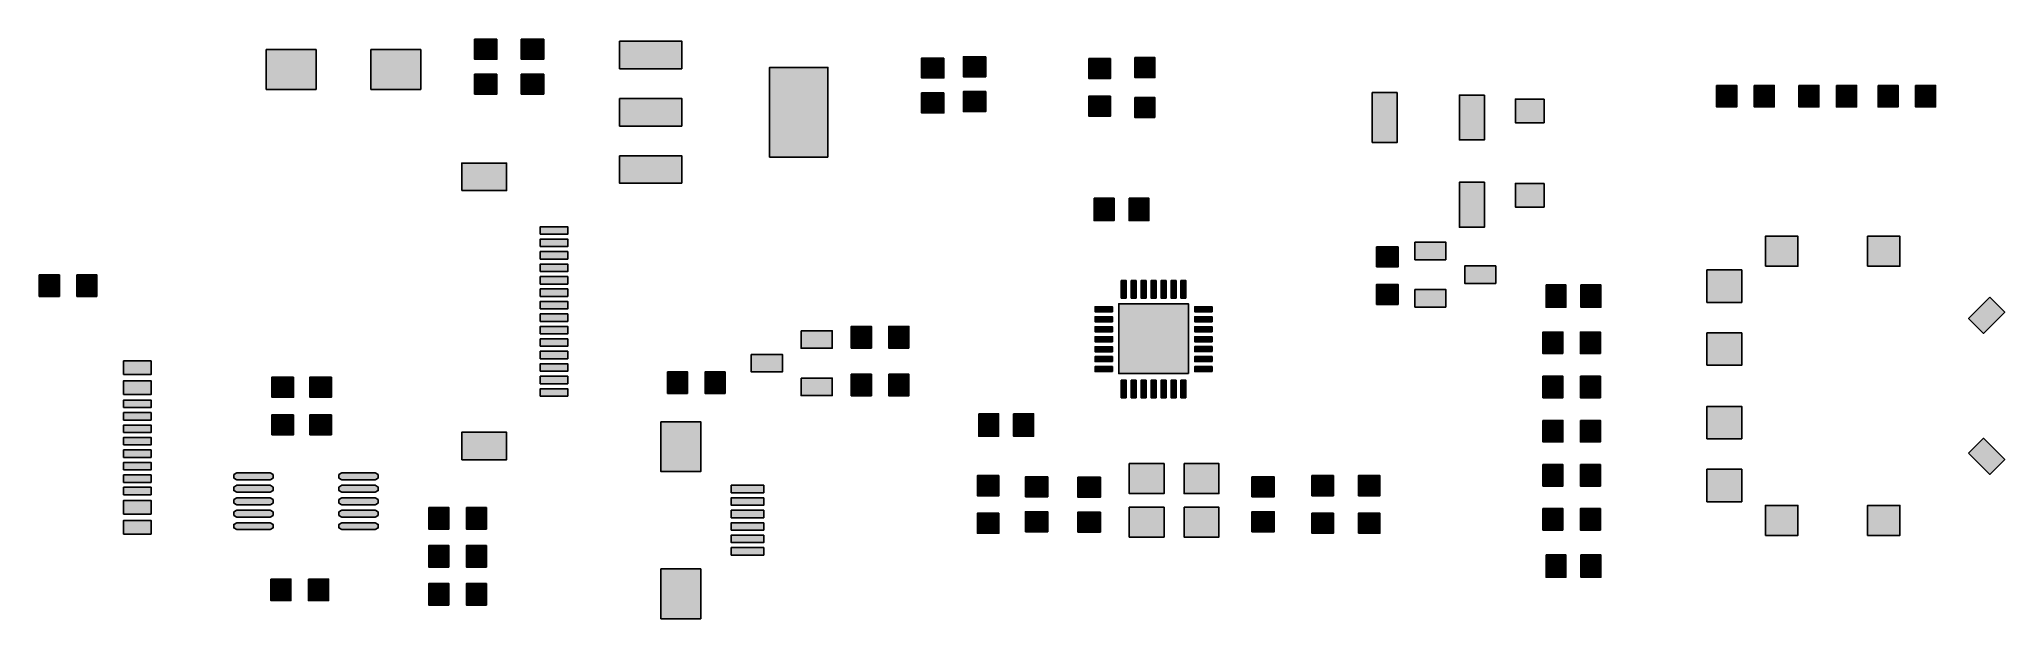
# Model space of a CAD drawing. Header units: millimetres. Extents: x 1.7 to 80.6, y -28.1 to -4.8.
import ezdxf

# ---------------------------------------------------------------- set-up
doc = ezdxf.new("R2010")
doc.units = ezdxf.units.MM
doc.layers.add('Bottom Layer', color=7, linetype='Continuous', true_color=0x0000ff)

msp = doc.modelspace()

# ---------------------------------------------------------------- hatches: boundary and pattern name
at = {"layer": 'Bottom Layer'}
for points in [[(10.85, -5.245), (10.85, -6.838), (12.85, -6.838), (12.85, -5.245)], [(15.05, -5.245), (15.05, -6.838), (17.05, -6.838), (17.05, -5.245)], [(20.112, -4.83), (19.212, -4.83), (19.212, -5.63), (20.112, -5.63)], [(21.989, -4.83), (21.089, -4.83), (21.089, -5.63), (21.989, -5.63)], [(27.534, -6.009), (27.534, -4.909), (25.034, -4.909), (25.034, -6.009)], [(20.112, -6.231), (19.212, -6.231), (19.212, -7.031), (20.112, -7.031)], [(21.989, -6.231), (21.089, -6.231), (21.089, -7.031), (21.989, -7.031)], [(33.394, -9.559), (33.394, -5.959), (31.054, -5.959), (31.054, -9.559)], [(38.054, -5.582), (37.154, -5.582), (37.154, -6.382), (38.054, -6.382)], [(39.734, -5.531), (38.834, -5.531), (38.834, -6.331), (39.734, -6.331)], [(44.736, -5.602), (43.872, -5.602), (43.872, -6.409), (44.736, -6.409)], [(45.722, -5.563), (45.722, -6.363), (46.522, -6.363), (46.522, -5.563)], [(38.054, -6.982), (37.154, -6.982), (37.154, -7.782), (38.054, -7.782)], [(39.734, -6.931), (38.834, -6.931), (38.834, -7.731), (39.734, -7.731)], [(56.25, -6.969), (55.25, -6.969), (55.25, -8.969), (56.25, -8.969)], [(59.75, -7.069), (58.75, -7.069), (58.75, -8.869), (59.75, -8.869)], [(69.075, -6.68), (69.075, -7.544), (69.881, -7.544), (69.881, -6.68)], [(70.581, -6.68), (70.581, -7.544), (71.388, -7.544), (71.388, -6.68)], [(72.377, -6.68), (72.377, -7.544), (73.183, -7.544), (73.183, -6.68)], [(73.883, -6.68), (73.883, -7.544), (74.69, -7.544), (74.69, -6.68)], [(75.552, -6.68), (75.552, -7.544), (76.358, -7.544), (76.358, -6.68)], [(77.058, -6.68), (77.058, -7.544), (77.865, -7.544), (77.865, -6.68)], [(27.534, -8.309), (27.534, -7.209), (25.034, -7.209), (25.034, -8.309)], [(44.736, -7.109), (43.872, -7.109), (43.872, -7.915), (44.736, -7.915)], [(45.715, -7.163), (45.715, -7.963), (46.515, -7.963), (46.515, -7.163)], [(62.145, -7.23), (60.995, -7.23), (60.995, -8.18), (62.145, -8.18)], [(18.7, -10.9), (20.5, -10.9), (20.5, -9.8), (18.7, -9.8)], [(27.534, -10.609), (27.534, -9.509), (25.034, -9.509), (25.034, -10.609)], [(59.75, -10.569), (58.75, -10.569), (58.75, -12.369), (59.75, -12.369)], [(62.145, -10.615), (60.995, -10.615), (60.995, -11.565), (62.145, -11.565)], [(44.085, -11.205), (44.085, -12.105), (44.885, -12.105), (44.885, -11.205)], [(45.485, -11.205), (45.485, -12.105), (46.285, -12.105), (46.285, -11.205)], [(21.85, -12.65), (22.95, -12.65), (22.95, -12.35), (21.85, -12.35)], [(21.85, -13.15), (22.95, -13.15), (22.95, -12.85), (21.85, -12.85)], [(21.85, -13.65), (22.95, -13.65), (22.95, -13.35), (21.85, -13.35)], [(55.423, -13.965), (56.287, -13.965), (56.287, -13.158), (55.423, -13.158)], [(58.209, -13.673), (58.209, -12.973), (56.959, -12.973), (56.959, -13.673)], [(71.034, -13.936), (72.334, -13.936), (72.334, -12.736), (71.034, -12.736)], [(75.134, -13.936), (76.434, -13.936), (76.434, -12.736), (75.134, -12.736)], [(21.85, -14.15), (22.95, -14.15), (22.95, -13.85), (21.85, -13.85)], [(60.209, -14.623), (60.209, -13.923), (58.959, -13.923), (58.959, -14.623)], [(68.684, -15.386), (70.084, -15.386), (70.084, -14.086), (68.684, -14.086)], [(2.546, -15.148), (2.546, -14.284), (1.739, -14.284), (1.739, -15.148)], [(4.052, -15.148), (4.052, -14.284), (3.246, -14.284), (3.246, -15.148)], [(21.85, -14.65), (22.95, -14.65), (22.95, -14.35), (21.85, -14.35)], [(21.85, -15.15), (22.95, -15.15), (22.95, -14.85), (21.85, -14.85)], [(45.371, -15.215), (45.371, -14.515), (45.171, -14.515), (45.171, -15.215)], [(45.771, -15.215), (45.771, -14.515), (45.571, -14.515), (45.571, -15.215)], [(46.171, -15.215), (46.171, -14.515), (45.971, -14.515), (45.971, -15.215)], [(46.571, -15.215), (46.571, -14.515), (46.371, -14.515), (46.371, -15.215)], [(46.971, -15.215), (46.971, -14.515), (46.771, -14.515), (46.771, -15.215)], [(47.371, -15.215), (47.371, -14.515), (47.171, -14.515), (47.171, -15.215)], [(47.771, -15.215), (47.771, -14.515), (47.571, -14.515), (47.571, -15.215)], [(55.423, -15.471), (56.287, -15.471), (56.287, -14.665), (55.423, -14.665)], [(58.209, -15.573), (58.209, -14.873), (56.959, -14.873), (56.959, -15.573)], [(62.226, -14.684), (62.226, -15.584), (63.026, -15.584), (63.026, -14.684)], [(63.626, -14.684), (63.626, -15.584), (64.426, -15.584), (64.426, -14.684)], [(21.85, -15.65), (22.95, -15.65), (22.95, -15.35), (21.85, -15.35)], [(44.821, -15.765), (44.821, -15.565), (44.121, -15.565), (44.121, -15.765)], [(47.871, -18.245), (47.871, -15.445), (45.071, -15.445), (45.071, -18.245)], [(48.821, -15.765), (48.821, -15.565), (48.121, -15.565), (48.121, -15.765)], [(80.036, -15.183), (79.188, -16.032), (79.789, -16.633), (80.638, -15.784)], [(21.85, -16.15), (22.95, -16.15), (22.95, -15.85), (21.85, -15.85)], [(21.85, -16.65), (22.95, -16.65), (22.95, -16.35), (21.85, -16.35)], [(32.318, -16.528), (32.318, -17.228), (33.568, -17.228), (33.568, -16.528)], [(35.141, -17.218), (35.141, -16.354), (34.334, -16.354), (34.334, -17.218)], [(36.647, -17.218), (36.647, -16.354), (35.841, -16.354), (35.841, -17.218)], [(44.821, -16.164), (44.821, -15.964), (44.121, -15.964), (44.121, -16.164)], [(44.821, -16.565), (44.821, -16.365), (44.121, -16.365), (44.121, -16.565)], [(48.821, -16.164), (48.821, -15.964), (48.121, -15.964), (48.121, -16.164)], [(48.821, -16.565), (48.821, -16.365), (48.121, -16.365), (48.121, -16.565)], [(21.85, -17.15), (22.95, -17.15), (22.95, -16.85), (21.85, -16.85)], [(21.85, -17.65), (22.95, -17.65), (22.95, -17.35), (21.85, -17.35)], [(44.821, -17.365), (44.821, -17.165), (44.121, -17.165), (44.121, -17.365)], [(44.822, -16.965), (44.822, -16.765), (44.122, -16.765), (44.122, -16.965)], [(48.821, -16.965), (48.821, -16.765), (48.121, -16.765), (48.121, -16.965)], [(48.821, -17.364), (48.821, -17.164), (48.121, -17.164), (48.121, -17.364)], [(62.905, -17.443), (62.905, -16.579), (62.098, -16.579), (62.098, -17.443)], [(64.411, -17.443), (64.411, -16.579), (63.605, -16.579), (63.605, -17.443)], [(68.684, -17.911), (70.084, -17.911), (70.084, -16.611), (68.684, -16.611)], [(5.125, -18.284), (6.225, -18.284), (6.225, -17.734), (5.125, -17.734)], [(21.85, -18.15), (22.95, -18.15), (22.95, -17.85), (21.85, -17.85)], [(30.318, -17.478), (30.318, -18.178), (31.568, -18.178), (31.568, -17.478)], [(44.821, -17.765), (44.821, -17.565), (44.121, -17.565), (44.121, -17.765)], [(44.821, -18.164), (44.821, -17.964), (44.121, -17.964), (44.121, -18.164)], [(48.821, -17.765), (48.821, -17.565), (48.121, -17.565), (48.121, -17.765)], [(48.821, -18.164), (48.821, -17.964), (48.121, -17.964), (48.121, -18.164)], [(5.125, -19.084), (6.225, -19.084), (6.225, -18.534), (5.125, -18.534)], [(11.944, -18.388), (11.08, -18.388), (11.08, -19.194), (11.944, -19.194)], [(13.468, -18.388), (12.604, -18.388), (12.604, -19.194), (13.468, -19.194)], [(21.85, -18.65), (22.95, -18.65), (22.95, -18.35), (21.85, -18.35)], [(21.85, -19.15), (22.95, -19.15), (22.95, -18.85), (21.85, -18.85)], [(27.766, -19.041), (27.766, -18.177), (26.959, -18.177), (26.959, -19.041)], [(29.272, -19.041), (29.272, -18.177), (28.466, -18.177), (28.466, -19.041)], [(32.318, -18.428), (32.318, -19.128), (33.568, -19.128), (33.568, -18.428)], [(34.334, -18.268), (34.334, -19.132), (35.141, -19.132), (35.141, -18.268)], [(35.841, -18.268), (35.841, -19.132), (36.647, -19.132), (36.647, -18.268)], [(45.371, -19.215), (45.371, -18.515), (45.171, -18.515), (45.171, -19.215)], [(45.771, -19.215), (45.771, -18.515), (45.571, -18.515), (45.571, -19.215)], [(46.171, -19.215), (46.171, -18.515), (45.971, -18.515), (45.971, -19.215)], [(46.572, -19.215), (46.572, -18.515), (46.372, -18.515), (46.372, -19.215)], [(46.971, -19.215), (46.971, -18.515), (46.771, -18.515), (46.771, -19.215)], [(47.371, -19.215), (47.371, -18.515), (47.171, -18.515), (47.171, -19.215)], [(47.771, -19.215), (47.771, -18.515), (47.571, -18.515), (47.571, -19.215)], [(62.098, -18.35), (62.098, -19.214), (62.905, -19.214), (62.905, -18.35)], [(63.605, -18.35), (63.605, -19.214), (64.411, -19.214), (64.411, -18.35)], [(5.125, -19.609), (6.225, -19.609), (6.225, -19.309), (5.125, -19.309)], [(68.684, -20.861), (70.084, -20.861), (70.084, -19.561), (68.684, -19.561)], [(5.125, -20.109), (6.225, -20.109), (6.225, -19.809), (5.125, -19.809)], [(5.125, -20.609), (6.225, -20.609), (6.225, -20.309), (5.125, -20.309)], [(11.944, -19.894), (11.08, -19.894), (11.08, -20.701), (11.944, -20.701)], [(13.468, -19.894), (12.604, -19.894), (12.604, -20.701), (13.468, -20.701)], [(26.69, -20.18), (26.69, -22.18), (28.29, -22.18), (28.29, -20.18)], [(39.451, -19.859), (39.451, -20.759), (40.251, -20.759), (40.251, -19.859)], [(40.851, -19.859), (40.851, -20.759), (41.651, -20.759), (41.651, -19.859)], [(62.098, -20.122), (62.098, -20.986), (62.905, -20.986), (62.905, -20.122)], [(63.605, -20.122), (63.605, -20.986), (64.411, -20.986), (64.411, -20.122)], [(5.125, -21.109), (6.225, -21.109), (6.225, -20.809), (5.125, -20.809)], [(18.7, -21.7), (20.5, -21.7), (20.5, -20.6), (18.7, -20.6)], [(79.188, -21.441), (80.036, -22.289), (80.638, -21.688), (79.789, -20.84)], [(5.125, -21.609), (6.225, -21.609), (6.225, -21.309), (5.125, -21.309)], [(5.125, -22.109), (6.225, -22.109), (6.225, -21.809), (5.125, -21.809)], [(45.494, -21.859), (45.494, -23.059), (46.894, -23.059), (46.894, -21.859)], [(47.694, -21.859), (47.694, -23.059), (49.094, -23.059), (49.094, -21.859)], [(62.098, -21.893), (62.098, -22.757), (62.905, -22.757), (62.905, -21.893)], [(63.605, -21.893), (63.605, -22.757), (64.411, -22.757), (64.411, -21.893)], [(68.684, -23.386), (70.084, -23.386), (70.084, -22.086), (68.684, -22.086)], [(5.125, -22.609), (6.225, -22.609), (6.225, -22.309), (5.125, -22.309)], [(5.125, -23.109), (6.225, -23.109), (6.225, -22.809), (5.125, -22.809)], [(11.006, -22.228), (11.127, -22.298), (11.127, -22.438), (11.006, -22.508), (9.666, -22.508), (9.545, -22.438), (9.545, -22.298), (9.666, -22.228)], [(11.006, -22.728), (11.127, -22.798), (11.127, -22.938), (11.006, -23.008), (9.666, -23.008), (9.545, -22.938), (9.545, -22.798), (9.666, -22.728)], [(15.226, -22.228), (15.347, -22.298), (15.347, -22.438), (15.226, -22.508), (13.886, -22.508), (13.765, -22.438), (13.765, -22.298), (13.886, -22.228)], [(15.226, -22.728), (15.347, -22.798), (15.347, -22.938), (15.226, -23.008), (13.886, -23.008), (13.765, -22.938), (13.765, -22.798), (13.886, -22.728)], [(30.818, -22.728), (29.518, -22.728), (29.518, -23.028), (30.818, -23.028)], [(40.264, -22.341), (39.4, -22.341), (39.4, -23.147), (40.264, -23.147)], [(41.323, -23.19), (42.223, -23.19), (42.223, -22.39), (41.323, -22.39)], [(44.334, -22.405), (43.434, -22.405), (43.434, -23.205), (44.334, -23.205)], [(50.415, -23.19), (51.315, -23.19), (51.315, -22.39), (50.415, -22.39)], [(53.688, -22.341), (52.824, -22.341), (52.824, -23.147), (53.688, -23.147)], [(54.693, -23.147), (55.557, -23.147), (55.557, -22.341), (54.693, -22.341)], [(5.125, -23.884), (6.225, -23.884), (6.225, -23.334), (5.125, -23.334)], [(11.006, -23.228), (11.127, -23.298), (11.127, -23.438), (11.006, -23.508), (9.666, -23.508), (9.545, -23.438), (9.545, -23.298), (9.666, -23.228)], [(15.226, -23.228), (15.347, -23.298), (15.347, -23.438), (15.226, -23.508), (13.886, -23.508), (13.765, -23.438), (13.765, -23.298), (13.886, -23.228)], [(17.376, -23.621), (17.376, -24.485), (18.183, -24.485), (18.183, -23.621)], [(18.883, -23.621), (18.883, -24.485), (19.69, -24.485), (19.69, -23.621)], [(30.818, -23.228), (29.518, -23.228), (29.518, -23.528), (30.818, -23.528)], [(45.494, -23.609), (45.494, -24.809), (46.894, -24.809), (46.894, -23.609)], [(47.694, -23.609), (47.694, -24.809), (49.094, -24.809), (49.094, -23.609)], [(62.905, -24.528), (62.905, -23.664), (62.098, -23.664), (62.098, -24.528)], [(64.411, -24.528), (64.411, -23.664), (63.605, -23.664), (63.605, -24.528)], [(71.034, -24.736), (72.334, -24.736), (72.334, -23.536), (71.034, -23.536)], [(75.134, -24.736), (76.434, -24.736), (76.434, -23.536), (75.134, -23.536)], [(5.125, -24.684), (6.225, -24.684), (6.225, -24.134), (5.125, -24.134)], [(11.006, -23.728), (11.127, -23.798), (11.127, -23.938), (11.006, -24.008), (9.666, -24.008), (9.545, -23.938), (9.545, -23.798), (9.666, -23.728)], [(11.006, -24.228), (11.127, -24.298), (11.127, -24.438), (11.006, -24.508), (9.666, -24.508), (9.545, -24.438), (9.545, -24.298), (9.666, -24.228)], [(15.226, -23.728), (15.347, -23.798), (15.347, -23.938), (15.226, -24.008), (13.886, -24.008), (13.765, -23.938), (13.765, -23.798), (13.886, -23.728)], [(15.226, -24.228), (15.347, -24.298), (15.347, -24.438), (15.226, -24.508), (13.886, -24.508), (13.765, -24.438), (13.765, -24.298), (13.886, -24.228)], [(30.818, -23.728), (29.518, -23.728), (29.518, -24.028), (30.818, -24.028)], [(30.818, -24.228), (29.518, -24.228), (29.518, -24.528), (30.818, -24.528)], [(40.264, -23.848), (39.4, -23.848), (39.4, -24.654), (40.264, -24.654)], [(41.323, -24.59), (42.223, -24.59), (42.223, -23.79), (41.323, -23.79)], [(44.334, -23.805), (43.434, -23.805), (43.434, -24.605), (44.334, -24.605)], [(50.415, -24.59), (51.315, -24.59), (51.315, -23.79), (50.415, -23.79)], [(53.688, -23.848), (52.824, -23.848), (52.824, -24.654), (53.688, -24.654)], [(54.693, -24.654), (55.557, -24.654), (55.557, -23.848), (54.693, -23.848)], [(18.183, -26.009), (18.183, -25.145), (17.376, -25.145), (17.376, -26.009)], [(19.69, -26.009), (19.69, -25.145), (18.883, -25.145), (18.883, -26.009)], [(30.818, -24.728), (29.518, -24.728), (29.518, -25.028), (30.818, -25.028)], [(30.818, -25.228), (29.518, -25.228), (29.518, -25.528), (30.818, -25.528)], [(62.226, -25.518), (62.226, -26.418), (63.026, -26.418), (63.026, -25.518)], [(63.626, -25.518), (63.626, -26.418), (64.426, -26.418), (64.426, -25.518)], [(11.035, -26.492), (11.035, -27.356), (11.842, -27.356), (11.842, -26.492)], [(12.542, -26.492), (12.542, -27.356), (13.349, -27.356), (13.349, -26.492)], [(18.183, -27.533), (18.183, -26.669), (17.376, -26.669), (17.376, -27.533)], [(19.69, -27.533), (19.69, -26.669), (18.883, -26.669), (18.883, -27.533)], [(26.69, -26.08), (26.69, -28.08), (28.29, -28.08), (28.29, -26.08)]]:
    msp.add_hatch(color=256, dxfattribs=at).paths.add_polyline_path(points)

# ---------------------------------------------------------------- linework, layer by layer
for points in [[(10.85, -5.245), (10.85, -6.838), (12.85, -6.838), (12.85, -5.245)], [(15.05, -5.245), (15.05, -6.838), (17.05, -6.838), (17.05, -5.245)], [(20.112, -4.83), (19.212, -4.83), (19.212, -5.63), (20.112, -5.63)], [(21.989, -4.83), (21.089, -4.83), (21.089, -5.63), (21.989, -5.63)], [(27.534, -6.009), (27.534, -4.909), (25.034, -4.909), (25.034, -6.009)], [(20.112, -6.231), (19.212, -6.231), (19.212, -7.031), (20.112, -7.031)], [(21.989, -6.231), (21.089, -6.231), (21.089, -7.031), (21.989, -7.031)], [(33.394, -9.559), (33.394, -5.959), (31.054, -5.959), (31.054, -9.559)], [(38.054, -5.582), (37.154, -5.582), (37.154, -6.382), (38.054, -6.382)], [(39.734, -5.531), (38.834, -5.531), (38.834, -6.331), (39.734, -6.331)], [(44.736, -5.602), (43.872, -5.602), (43.872, -6.409), (44.736, -6.409)], [(45.722, -5.563), (45.722, -6.363), (46.522, -6.363), (46.522, -5.563)], [(38.054, -6.982), (37.154, -6.982), (37.154, -7.782), (38.054, -7.782)], [(39.734, -6.931), (38.834, -6.931), (38.834, -7.731), (39.734, -7.731)], [(56.25, -6.969), (55.25, -6.969), (55.25, -8.969), (56.25, -8.969)], [(59.75, -7.069), (58.75, -7.069), (58.75, -8.869), (59.75, -8.869)], [(69.075, -6.68), (69.075, -7.544), (69.881, -7.544), (69.881, -6.68)], [(70.581, -6.68), (70.581, -7.544), (71.388, -7.544), (71.388, -6.68)], [(72.377, -6.68), (72.377, -7.544), (73.183, -7.544), (73.183, -6.68)], [(73.883, -6.68), (73.883, -7.544), (74.69, -7.544), (74.69, -6.68)], [(75.552, -6.68), (75.552, -7.544), (76.358, -7.544), (76.358, -6.68)], [(77.058, -6.68), (77.058, -7.544), (77.865, -7.544), (77.865, -6.68)], [(27.534, -8.309), (27.534, -7.209), (25.034, -7.209), (25.034, -8.309)], [(44.736, -7.109), (43.872, -7.109), (43.872, -7.915), (44.736, -7.915)], [(45.715, -7.163), (45.715, -7.963), (46.515, -7.963), (46.515, -7.163)], [(62.145, -7.23), (60.995, -7.23), (60.995, -8.18), (62.145, -8.18)], [(18.7, -10.9), (20.5, -10.9), (20.5, -9.8), (18.7, -9.8)], [(27.534, -10.609), (27.534, -9.509), (25.034, -9.509), (25.034, -10.609)], [(59.75, -10.569), (58.75, -10.569), (58.75, -12.369), (59.75, -12.369)], [(62.145, -10.615), (60.995, -10.615), (60.995, -11.565), (62.145, -11.565)], [(44.085, -11.205), (44.085, -12.105), (44.885, -12.105), (44.885, -11.205)], [(45.485, -11.205), (45.485, -12.105), (46.285, -12.105), (46.285, -11.205)], [(21.85, -12.65), (22.95, -12.65), (22.95, -12.35), (21.85, -12.35)], [(21.85, -13.15), (22.95, -13.15), (22.95, -12.85), (21.85, -12.85)], [(21.85, -13.65), (22.95, -13.65), (22.95, -13.35), (21.85, -13.35)], [(55.423, -13.965), (56.287, -13.965), (56.287, -13.158), (55.423, -13.158)], [(58.209, -13.673), (58.209, -12.973), (56.959, -12.973), (56.959, -13.673)], [(71.034, -13.936), (72.334, -13.936), (72.334, -12.736), (71.034, -12.736)], [(75.134, -13.936), (76.434, -13.936), (76.434, -12.736), (75.134, -12.736)], [(21.85, -14.15), (22.95, -14.15), (22.95, -13.85), (21.85, -13.85)], [(60.209, -14.623), (60.209, -13.923), (58.959, -13.923), (58.959, -14.623)], [(68.684, -15.386), (70.084, -15.386), (70.084, -14.086), (68.684, -14.086)], [(2.546, -15.148), (2.546, -14.284), (1.739, -14.284), (1.739, -15.148)], [(4.052, -15.148), (4.052, -14.284), (3.246, -14.284), (3.246, -15.148)], [(21.85, -14.65), (22.95, -14.65), (22.95, -14.35), (21.85, -14.35)], [(21.85, -15.15), (22.95, -15.15), (22.95, -14.85), (21.85, -14.85)], [(45.371, -15.215), (45.371, -14.515), (45.171, -14.515), (45.171, -15.215)], [(45.771, -15.215), (45.771, -14.515), (45.571, -14.515), (45.571, -15.215)], [(46.171, -15.215), (46.171, -14.515), (45.971, -14.515), (45.971, -15.215)], [(46.571, -15.215), (46.571, -14.515), (46.371, -14.515), (46.371, -15.215)], [(46.971, -15.215), (46.971, -14.515), (46.771, -14.515), (46.771, -15.215)], [(47.371, -15.215), (47.371, -14.515), (47.171, -14.515), (47.171, -15.215)], [(47.771, -15.215), (47.771, -14.515), (47.571, -14.515), (47.571, -15.215)], [(55.423, -15.471), (56.287, -15.471), (56.287, -14.665), (55.423, -14.665)], [(58.209, -15.573), (58.209, -14.873), (56.959, -14.873), (56.959, -15.573)], [(62.226, -14.684), (62.226, -15.584), (63.026, -15.584), (63.026, -14.684)], [(63.626, -14.684), (63.626, -15.584), (64.426, -15.584), (64.426, -14.684)], [(21.85, -15.65), (22.95, -15.65), (22.95, -15.35), (21.85, -15.35)], [(44.821, -15.765), (44.821, -15.565), (44.121, -15.565), (44.121, -15.765)], [(47.871, -18.245), (47.871, -15.445), (45.071, -15.445), (45.071, -18.245)], [(48.821, -15.765), (48.821, -15.565), (48.121, -15.565), (48.121, -15.765)], [(80.036, -15.183), (79.188, -16.032), (79.789, -16.633), (80.638, -15.784)], [(21.85, -16.15), (22.95, -16.15), (22.95, -15.85), (21.85, -15.85)], [(21.85, -16.65), (22.95, -16.65), (22.95, -16.35), (21.85, -16.35)], [(32.318, -16.528), (32.318, -17.228), (33.568, -17.228), (33.568, -16.528)], [(35.141, -17.218), (35.141, -16.354), (34.334, -16.354), (34.334, -17.218)], [(36.647, -17.218), (36.647, -16.354), (35.841, -16.354), (35.841, -17.218)], [(44.821, -16.164), (44.821, -15.964), (44.121, -15.964), (44.121, -16.164)], [(44.821, -16.565), (44.821, -16.365), (44.121, -16.365), (44.121, -16.565)], [(48.821, -16.164), (48.821, -15.964), (48.121, -15.964), (48.121, -16.164)], [(48.821, -16.565), (48.821, -16.365), (48.121, -16.365), (48.121, -16.565)], [(21.85, -17.15), (22.95, -17.15), (22.95, -16.85), (21.85, -16.85)], [(21.85, -17.65), (22.95, -17.65), (22.95, -17.35), (21.85, -17.35)], [(44.821, -17.365), (44.821, -17.165), (44.121, -17.165), (44.121, -17.365)], [(44.822, -16.965), (44.822, -16.765), (44.122, -16.765), (44.122, -16.965)], [(48.821, -16.965), (48.821, -16.765), (48.121, -16.765), (48.121, -16.965)], [(48.821, -17.364), (48.821, -17.164), (48.121, -17.164), (48.121, -17.364)], [(62.905, -17.443), (62.905, -16.579), (62.098, -16.579), (62.098, -17.443)], [(64.411, -17.443), (64.411, -16.579), (63.605, -16.579), (63.605, -17.443)], [(68.684, -17.911), (70.084, -17.911), (70.084, -16.611), (68.684, -16.611)], [(5.125, -18.284), (6.225, -18.284), (6.225, -17.734), (5.125, -17.734)], [(21.85, -18.15), (22.95, -18.15), (22.95, -17.85), (21.85, -17.85)], [(30.318, -17.478), (30.318, -18.178), (31.568, -18.178), (31.568, -17.478)], [(44.821, -17.765), (44.821, -17.565), (44.121, -17.565), (44.121, -17.765)], [(44.821, -18.164), (44.821, -17.964), (44.121, -17.964), (44.121, -18.164)], [(48.821, -17.765), (48.821, -17.565), (48.121, -17.565), (48.121, -17.765)], [(48.821, -18.164), (48.821, -17.964), (48.121, -17.964), (48.121, -18.164)], [(5.125, -19.084), (6.225, -19.084), (6.225, -18.534), (5.125, -18.534)], [(11.944, -18.388), (11.08, -18.388), (11.08, -19.194), (11.944, -19.194)], [(13.468, -18.388), (12.604, -18.388), (12.604, -19.194), (13.468, -19.194)], [(21.85, -18.65), (22.95, -18.65), (22.95, -18.35), (21.85, -18.35)], [(21.85, -19.15), (22.95, -19.15), (22.95, -18.85), (21.85, -18.85)], [(27.766, -19.041), (27.766, -18.177), (26.959, -18.177), (26.959, -19.041)], [(29.272, -19.041), (29.272, -18.177), (28.466, -18.177), (28.466, -19.041)], [(32.318, -18.428), (32.318, -19.128), (33.568, -19.128), (33.568, -18.428)], [(34.334, -18.268), (34.334, -19.132), (35.141, -19.132), (35.141, -18.268)], [(35.841, -18.268), (35.841, -19.132), (36.647, -19.132), (36.647, -18.268)], [(45.371, -19.215), (45.371, -18.515), (45.171, -18.515), (45.171, -19.215)], [(45.771, -19.215), (45.771, -18.515), (45.571, -18.515), (45.571, -19.215)], [(46.171, -19.215), (46.171, -18.515), (45.971, -18.515), (45.971, -19.215)], [(46.572, -19.215), (46.572, -18.515), (46.372, -18.515), (46.372, -19.215)], [(46.971, -19.215), (46.971, -18.515), (46.771, -18.515), (46.771, -19.215)], [(47.371, -19.215), (47.371, -18.515), (47.171, -18.515), (47.171, -19.215)], [(47.771, -19.215), (47.771, -18.515), (47.571, -18.515), (47.571, -19.215)], [(62.098, -18.35), (62.098, -19.214), (62.905, -19.214), (62.905, -18.35)], [(63.605, -18.35), (63.605, -19.214), (64.411, -19.214), (64.411, -18.35)], [(5.125, -19.609), (6.225, -19.609), (6.225, -19.309), (5.125, -19.309)], [(68.684, -20.861), (70.084, -20.861), (70.084, -19.561), (68.684, -19.561)], [(5.125, -20.109), (6.225, -20.109), (6.225, -19.809), (5.125, -19.809)], [(5.125, -20.609), (6.225, -20.609), (6.225, -20.309), (5.125, -20.309)], [(11.944, -19.894), (11.08, -19.894), (11.08, -20.701), (11.944, -20.701)], [(13.468, -19.894), (12.604, -19.894), (12.604, -20.701), (13.468, -20.701)], [(26.69, -20.18), (26.69, -22.18), (28.29, -22.18), (28.29, -20.18)], [(39.451, -19.859), (39.451, -20.759), (40.251, -20.759), (40.251, -19.859)], [(40.851, -19.859), (40.851, -20.759), (41.651, -20.759), (41.651, -19.859)], [(62.098, -20.122), (62.098, -20.986), (62.905, -20.986), (62.905, -20.122)], [(63.605, -20.122), (63.605, -20.986), (64.411, -20.986), (64.411, -20.122)], [(5.125, -21.109), (6.225, -21.109), (6.225, -20.809), (5.125, -20.809)], [(18.7, -21.7), (20.5, -21.7), (20.5, -20.6), (18.7, -20.6)], [(79.188, -21.441), (80.036, -22.289), (80.638, -21.688), (79.789, -20.84)], [(5.125, -21.609), (6.225, -21.609), (6.225, -21.309), (5.125, -21.309)], [(5.125, -22.109), (6.225, -22.109), (6.225, -21.809), (5.125, -21.809)], [(45.494, -21.859), (45.494, -23.059), (46.894, -23.059), (46.894, -21.859)], [(47.694, -21.859), (47.694, -23.059), (49.094, -23.059), (49.094, -21.859)], [(62.098, -21.893), (62.098, -22.757), (62.905, -22.757), (62.905, -21.893)], [(63.605, -21.893), (63.605, -22.757), (64.411, -22.757), (64.411, -21.893)], [(68.684, -23.386), (70.084, -23.386), (70.084, -22.086), (68.684, -22.086)], [(5.125, -22.609), (6.225, -22.609), (6.225, -22.309), (5.125, -22.309)], [(5.125, -23.109), (6.225, -23.109), (6.225, -22.809), (5.125, -22.809)], [(11.006, -22.228), (11.127, -22.298), (11.127, -22.438), (11.006, -22.508), (9.666, -22.508), (9.545, -22.438), (9.545, -22.298), (9.666, -22.228)], [(11.006, -22.728), (11.127, -22.798), (11.127, -22.938), (11.006, -23.008), (9.666, -23.008), (9.545, -22.938), (9.545, -22.798), (9.666, -22.728)], [(15.226, -22.228), (15.347, -22.298), (15.347, -22.438), (15.226, -22.508), (13.886, -22.508), (13.765, -22.438), (13.765, -22.298), (13.886, -22.228)], [(15.226, -22.728), (15.347, -22.798), (15.347, -22.938), (15.226, -23.008), (13.886, -23.008), (13.765, -22.938), (13.765, -22.798), (13.886, -22.728)], [(30.818, -22.728), (29.518, -22.728), (29.518, -23.028), (30.818, -23.028)], [(40.264, -22.341), (39.4, -22.341), (39.4, -23.147), (40.264, -23.147)], [(41.323, -23.19), (42.223, -23.19), (42.223, -22.39), (41.323, -22.39)], [(44.334, -22.405), (43.434, -22.405), (43.434, -23.205), (44.334, -23.205)], [(50.415, -23.19), (51.315, -23.19), (51.315, -22.39), (50.415, -22.39)], [(53.688, -22.341), (52.824, -22.341), (52.824, -23.147), (53.688, -23.147)], [(54.693, -23.147), (55.557, -23.147), (55.557, -22.341), (54.693, -22.341)], [(5.125, -23.884), (6.225, -23.884), (6.225, -23.334), (5.125, -23.334)], [(11.006, -23.228), (11.127, -23.298), (11.127, -23.438), (11.006, -23.508), (9.666, -23.508), (9.545, -23.438), (9.545, -23.298), (9.666, -23.228)], [(15.226, -23.228), (15.347, -23.298), (15.347, -23.438), (15.226, -23.508), (13.886, -23.508), (13.765, -23.438), (13.765, -23.298), (13.886, -23.228)], [(17.376, -23.621), (17.376, -24.485), (18.183, -24.485), (18.183, -23.621)], [(18.883, -23.621), (18.883, -24.485), (19.69, -24.485), (19.69, -23.621)], [(30.818, -23.228), (29.518, -23.228), (29.518, -23.528), (30.818, -23.528)], [(45.494, -23.609), (45.494, -24.809), (46.894, -24.809), (46.894, -23.609)], [(47.694, -23.609), (47.694, -24.809), (49.094, -24.809), (49.094, -23.609)], [(62.905, -24.528), (62.905, -23.664), (62.098, -23.664), (62.098, -24.528)], [(64.411, -24.528), (64.411, -23.664), (63.605, -23.664), (63.605, -24.528)], [(71.034, -24.736), (72.334, -24.736), (72.334, -23.536), (71.034, -23.536)], [(75.134, -24.736), (76.434, -24.736), (76.434, -23.536), (75.134, -23.536)], [(5.125, -24.684), (6.225, -24.684), (6.225, -24.134), (5.125, -24.134)], [(11.006, -23.728), (11.127, -23.798), (11.127, -23.938), (11.006, -24.008), (9.666, -24.008), (9.545, -23.938), (9.545, -23.798), (9.666, -23.728)], [(11.006, -24.228), (11.127, -24.298), (11.127, -24.438), (11.006, -24.508), (9.666, -24.508), (9.545, -24.438), (9.545, -24.298), (9.666, -24.228)], [(15.226, -23.728), (15.347, -23.798), (15.347, -23.938), (15.226, -24.008), (13.886, -24.008), (13.765, -23.938), (13.765, -23.798), (13.886, -23.728)], [(15.226, -24.228), (15.347, -24.298), (15.347, -24.438), (15.226, -24.508), (13.886, -24.508), (13.765, -24.438), (13.765, -24.298), (13.886, -24.228)], [(30.818, -23.728), (29.518, -23.728), (29.518, -24.028), (30.818, -24.028)], [(30.818, -24.228), (29.518, -24.228), (29.518, -24.528), (30.818, -24.528)], [(40.264, -23.848), (39.4, -23.848), (39.4, -24.654), (40.264, -24.654)], [(41.323, -24.59), (42.223, -24.59), (42.223, -23.79), (41.323, -23.79)], [(44.334, -23.805), (43.434, -23.805), (43.434, -24.605), (44.334, -24.605)], [(50.415, -24.59), (51.315, -24.59), (51.315, -23.79), (50.415, -23.79)], [(53.688, -23.848), (52.824, -23.848), (52.824, -24.654), (53.688, -24.654)], [(54.693, -24.654), (55.557, -24.654), (55.557, -23.848), (54.693, -23.848)], [(18.183, -26.009), (18.183, -25.145), (17.376, -25.145), (17.376, -26.009)], [(19.69, -26.009), (19.69, -25.145), (18.883, -25.145), (18.883, -26.009)], [(30.818, -24.728), (29.518, -24.728), (29.518, -25.028), (30.818, -25.028)], [(30.818, -25.228), (29.518, -25.228), (29.518, -25.528), (30.818, -25.528)], [(62.226, -25.518), (62.226, -26.418), (63.026, -26.418), (63.026, -25.518)], [(63.626, -25.518), (63.626, -26.418), (64.426, -26.418), (64.426, -25.518)], [(11.035, -26.492), (11.035, -27.356), (11.842, -27.356), (11.842, -26.492)], [(12.542, -26.492), (12.542, -27.356), (13.349, -27.356), (13.349, -26.492)], [(18.183, -27.533), (18.183, -26.669), (17.376, -26.669), (17.376, -27.533)], [(19.69, -27.533), (19.69, -26.669), (18.883, -26.669), (18.883, -27.533)], [(26.69, -26.08), (26.69, -28.08), (28.29, -28.08), (28.29, -26.08)]]:
    msp.add_lwpolyline(points, close=True, dxfattribs=at)

doc.saveas('drawing.dxf')
